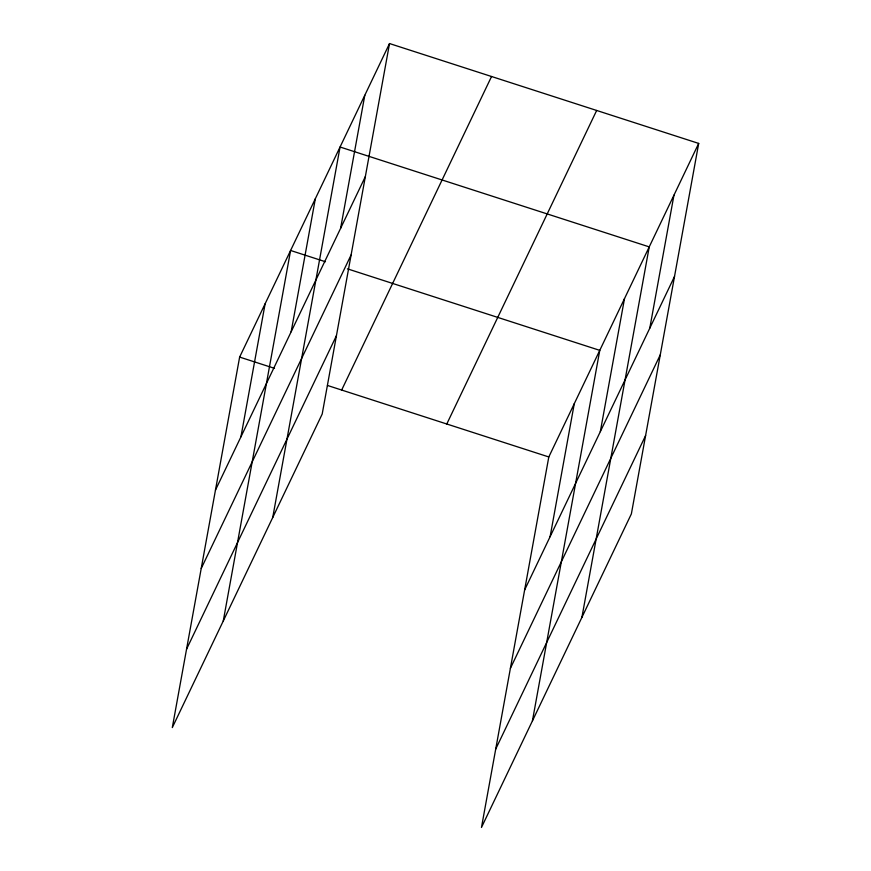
<?xml version="1.0" encoding="UTF-8"?>
<svg xmlns="http://www.w3.org/2000/svg" width="871" height="871" viewBox="0 0 871 871"><rect width="100%" height="100%" fill="white"/><g stroke="black" fill="none" stroke-linecap="round" stroke-linejoin="round"><path stroke-width="1.31" d="M389.522 43.55L239.634 357.088L172.306 727.579L322.194 414.041L389.522 43.55L698.694 143.421L631.366 513.912L481.478 827.45L548.806 456.959L698.694 143.421M240.94 436.807L265.122 303.783M223.27 620.979L290.598 250.478L325.471 261.746M291.154 331.764L315.335 198.751M272.732 517.505L340.06 147.014L649.233 246.885L581.904 617.387M340.615 228.3L364.797 95.287M550.113 536.678L574.283 403.654M532.431 720.85L599.771 350.36L347.42 268.834M600.326 431.646L624.496 298.622M649.788 328.171L673.958 195.158M215.464 490.101L365.352 176.573M201.223 568.469L351.111 254.931M186.546 649.211L336.435 335.673M341.661 390.045L491.549 76.506M446.779 424.003L596.668 110.465M524.625 589.972L674.524 276.445M510.384 668.34L660.283 354.802M495.719 749.082L645.607 435.544M239.634 357.088L274.507 368.346M327.452 385.45L548.806 456.959"/></g></svg>
